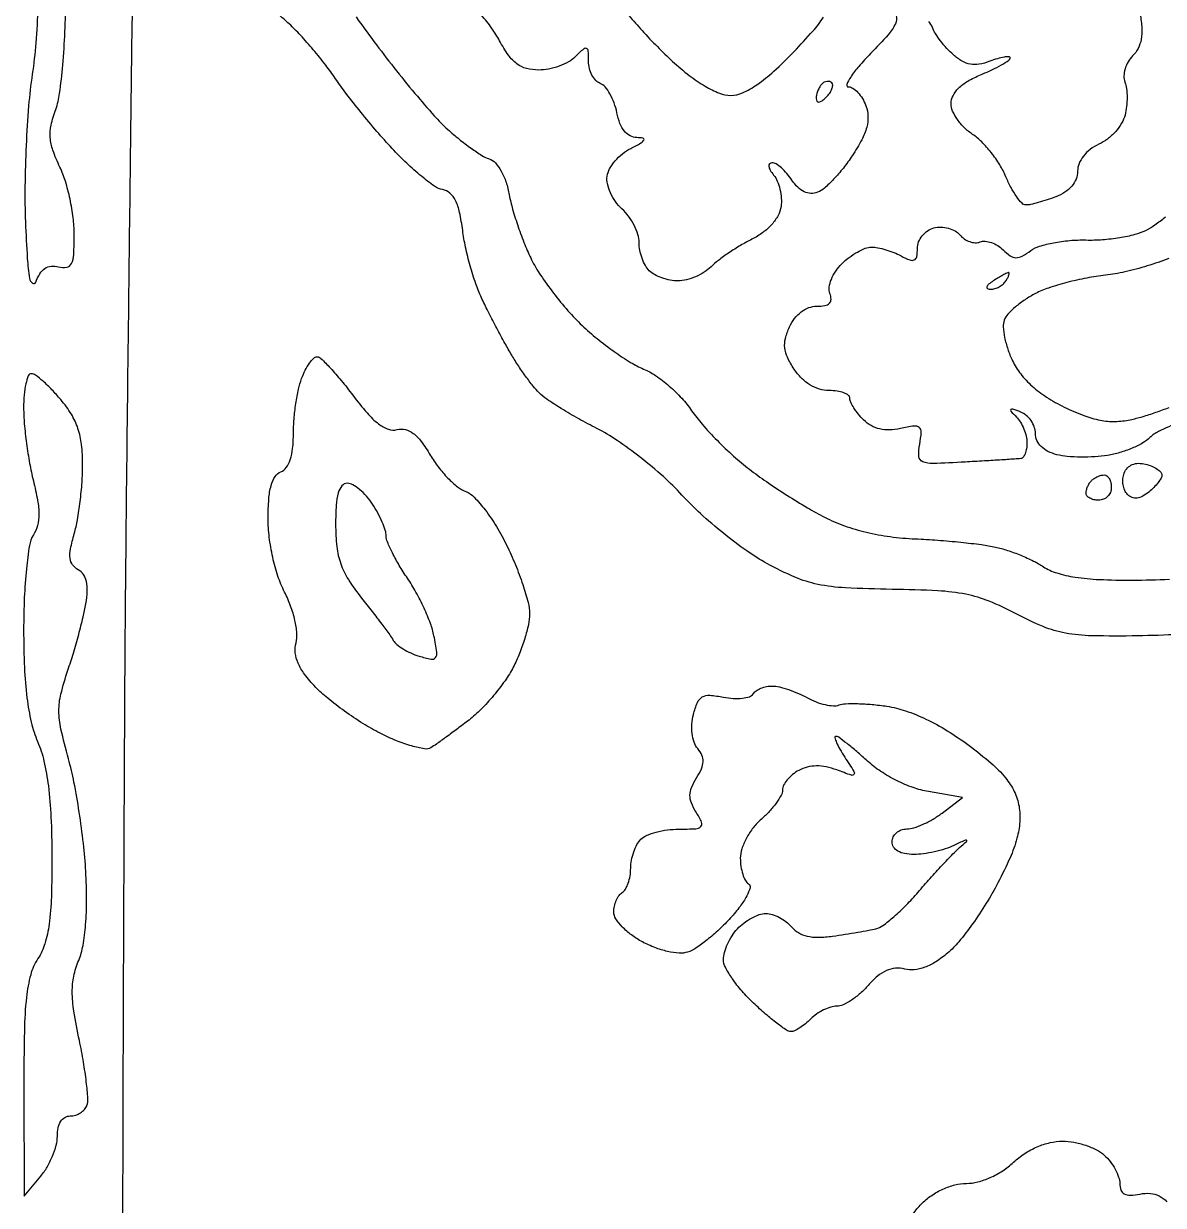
# Model space of a CAD drawing. Extents: x 0 to 102, y 0 to 135.
# Drawn here: x 0 to 11.44, y 25.58 to 37.44 of the extents above; entities that cross this region are included whole.
import ezdxf

# ---------------------------------------------------------------- set-up
doc = ezdxf.new("R2010")
doc.units = 0
doc.header["$MEASUREMENT"] = 0

msp = doc.modelspace()

# ---------------------------------------------------------------- linework, layer by layer
for points in [[(1.089696, 37.691352, 0.000005), (1.071462, 36.23994, 0.000218), (1.052061, 34.638966, 0.000131), (1.030377, 32.7402, 0.001538), (1.010071, 30.227354, 0.000527), (0.995686, 26.585814, 0.000524), (0.988255, 22.567479, 0.000605), (0.989821, 18.7389, 0.000203), (0.996941, 15.223942, 0.000305), (1.006264, 12.159399, 0.000118), (1.016507, 9.525276, 0.007131)], [(0.143152, 37.6047, -0.011142), (0.122351, 37.241858, -0.016904), (0.086609, 36.9279, 0.01665), (0.050383, 36.611128, 0.008643), (0.025206, 36.213823, 0.008583), (0.013399, 35.804424, 0.01292), (0.018459, 35.4474, 0.005083), (0.03689, 35.080401, 0.027017), (0.059816, 34.880813, 0.186529), (0.089164, 34.831541, 0.511185), (0.121567, 34.84087, -0.049307), (0.162868, 34.927724, -0.107767), (0.213224, 34.981011, -0.12828), (0.274996, 35.003127, -0.086319), (0.350051, 34.996841, 0.103429), (0.432226, 34.992757, 0.246672), (0.479798, 35.028188, 0.100076), (0.502635, 35.118582, 0.011994), (0.5076, 35.32555, 0.031769), (0.497198, 35.489098, 0.020895), (0.465499, 35.675086, 0.02104), (0.419245, 35.854231, 0.037574), (0.364277, 35.996011, -0.024984), (0.293541, 36.165672, -0.068166), (0.266628, 36.292605, -0.073087), (0.275731, 36.416909, -0.032), (0.321977, 36.575938, 0.053414), (0.36104, 36.735392, 0.011337), (0.392717, 37.019995, 0.011742), (0.414304, 37.35323, 0.010918), (0.420932, 37.695306, 0.008996)], [(11.590056, 31.308927, -0.009138), (11.178422, 31.294829, -0.008891), (10.719562, 31.295666, -0.039957), (10.45267, 31.322303, -0.053132), (10.230945, 31.387385, -0.024221), (9.957424, 31.51619, 0.025824), (9.687078, 31.642443, 0.047692), (9.454885, 31.711721, 0.035977), (9.173435, 31.746436, 0.009172), (8.7138, 31.761359, -0.008995), (8.245644, 31.776393, -0.038331), (7.968269, 31.81173, -0.0505), (7.737995, 31.884037, -0.024027), (7.45839, 32.020211, -0.028776), (7.256477, 32.146462, -0.015355), (7.021457, 32.32403, -0.015239), (6.791848, 32.520678, -0.022912), (6.605272, 32.706924, 0.024783), (6.418637, 32.891842, 0.016737), (6.188952, 33.08442, 0.016886), (5.953774, 33.256075, 0.031939), (5.751692, 33.375261, -0.009983), (5.569217, 33.472355, -0.010672), (5.394832, 33.5746, -0.010297), (5.248869, 33.668619, -0.04818), (5.171814, 33.732101, -0.029471), (5.112127, 33.799271, -0.010983), (5.036139, 33.900151, -0.010838), (4.957915, 34.014015, -0.012891), (4.889274, 34.124853, -0.007103), (4.819844, 34.247678, -0.003967), (4.73866, 34.399022, -0.003956), (4.658978, 34.553388, -0.006412), (4.593972, 34.686, -0.027915), (4.536633, 34.826637, -0.014739), (4.480578, 35.006668, -0.014621), (4.433902, 35.194848, -0.021846), (4.405202, 35.361835, 0.021081), (4.374432, 35.542526, 0.06166), (4.333073, 35.661717, 0.097357), (4.277456, 35.734686, 0.13491), (4.204016, 35.770819, -0.105616), (4.123799, 35.804686, -0.018374), (3.991844, 35.904308, -0.019243), (3.843433, 36.034975, -0.016195), (3.696416, 36.184175, -0.009287), (3.545132, 36.354225, -0.006847), (3.38377, 36.547836, -0.006923), (3.236216, 36.735134, -0.015348), (3.1302, 36.882785, 0.016903), (3.030799, 37.020318, 0.010717), (2.906274, 37.173972, 0.010762), (2.777366, 37.319763, 0.019507), (2.6649, 37.432419, 0.009606), (2.552746, 37.532389, 0.007175)], [(3.335238, 37.502505, 0.002303), (3.515283, 37.256688, 0.007914), (3.714953, 36.995446, 0.007484), (3.926475, 36.735682, 0.007462), (4.120562, 36.511369, 0.025839), (4.255533, 36.374899, 0.015019), (4.369768, 36.276864, 0.015196), (4.489247, 36.186262, 0.01516), (4.597828, 36.113861, 0.057979), (4.671211, 36.079139, -0.129601), (4.73328, 36.038128, -0.055081), (4.791567, 35.956328, -0.047034), (4.840167, 35.846034, -0.035421), (4.872999, 35.717582, 0.0251), (4.906645, 35.573634, 0.013006), (4.962259, 35.397487, 0.012899), (5.028944, 35.21904, 0.01911), (5.097274, 35.0667, 0.032513), (5.185637, 34.914093, 0.016441), (5.315283, 34.73354, 0.016257), (5.461941, 34.555165, 0.023259), (5.604083, 34.407737, 0.019507), (5.754261, 34.276516, 0.015765), (5.925048, 34.147329, 0.01605), (6.090407, 34.03805, 0.039044), (6.220392, 33.971395, -0.051924), (6.341361, 33.905382, -0.027646), (6.476381, 33.800903, -0.027202), (6.603879, 33.677707, -0.037849), (6.702728, 33.553579, 0.030551), (6.807915, 33.417467, 0.014841), (6.95759, 33.256381, 0.01466), (7.123858, 33.097365, 0.020475), (7.282134, 32.965976, 0.013021), (7.453046, 32.842443, 0.00825), (7.658219, 32.707044, 0.008285), (7.864256, 32.580651, 0.015132), (8.037, 32.485513, 0.032259), (8.236111, 32.399289, 0.027456), (8.455602, 32.333966, 0.025922), (8.693771, 32.290002, 0.021948), (8.948857, 32.267801, -0.007856), (9.172111, 32.254695, -0.006994), (9.403682, 32.234184, -0.007036), (9.611418, 32.209894, -0.021436), (9.751316, 32.185399, -0.026095), (9.870426, 32.152641, -0.016963), (10.004323, 32.103084, -0.017065), (10.132061, 32.045651, -0.030855), (10.231639, 31.988855, 0.071204), (10.366679, 31.925632, 0.0362), (10.549915, 31.884014, 0.026888), (10.793537, 31.860259, 0.011461), (11.121179, 31.853536, 0.012498), (11.498491, 31.863876, 0.037196)], [(8.756188, 37.518225, -0.161647), (8.746537, 37.43379, -0.073439), (8.674859, 37.324611, -0.011485), (8.498618, 37.13563, 0.015053), (8.380461, 37.007103, 0.031759), (8.298542, 36.899297, 0.052933), (8.259897, 36.825162, 0.528759), (8.276357, 36.801, -0.147396), (8.321452, 36.787411, -0.060131), (8.3707, 36.745465, -0.052443), (8.416298, 36.684274, -0.045355), (8.450788, 36.611946, -0.079231), (8.472005, 36.505188, -0.076205), (8.459451, 36.395608, -0.056807), (8.409244, 36.269787, -0.022864), (8.314122, 36.110696, -0.021165), (8.22467, 35.987215, -0.022482), (8.126787, 35.874301, -0.022799), (8.034264, 35.785291, -0.088683), (7.96651, 35.74435, -0.101342), (7.898806, 35.733101, -0.100621), (7.831943, 35.749316, -0.085056), (7.768107, 35.793759, -0.051667), (7.709431, 35.864901, 0.030967), (7.658776, 35.931765, 0.036094), (7.602595, 35.988282, 0.038979), (7.549077, 36.027987, 0.141021), (7.508722, 36.0396, 0.208278), (7.484656, 36.029121, 0.225223), (7.476979, 36.004852, 0.103152), (7.490855, 35.965906, 0.036238), (7.525535, 35.917357, -0.074494), (7.562414, 35.85639, -0.041702), (7.589066, 35.773739, -0.040508), (7.602448, 35.683746, -0.051913), (7.599344, 35.600107, -0.090279), (7.569826, 35.5113, -0.057335), (7.506722, 35.422062, -0.051376), (7.416424, 35.339929, -0.043007), (7.305915, 35.272258, 0.018198), (7.193743, 35.210994, 0.014209), (7.07646, 35.136694, 0.014437), (6.971098, 35.061159, 0.033648), (6.898022, 34.997308, -0.056145), (6.829797, 34.942897, -0.038802), (6.742276, 34.896944, -0.039121), (6.64995, 34.865555, -0.06246), (6.567377, 34.8552, -0.046841), (6.487742, 34.862677, -0.037379), (6.404401, 34.885021, -0.038623), (6.329796, 34.917792, -0.07371), (6.27732, 34.95672, -0.071569), (6.238401, 35.008719, -0.038812), (6.205621, 35.081725, -0.037716), (6.183272, 35.16278, -0.048451), (6.1758, 35.239708, 0.076768), (6.163311, 35.320568, 0.04164), (6.125004, 35.41384, 0.040267), (6.069052, 35.5044, 0.050371), (6.002876, 35.57767, -0.055189), (5.938567, 35.650262, -0.047783), (5.888055, 35.738646, -0.050273), (5.857875, 35.828735, -0.091913), (5.854826, 35.905915, -0.091407), (5.8797, 35.979459, -0.048927), (5.934521, 36.058533, -0.046483), (6.008446, 36.130777, -0.053569), (6.0912, 36.184285, 0.009952), (6.193652, 36.238517, 0.137617), (6.223172, 36.267735, 0.516175), (6.214551, 36.28624, 0.043402), (6.152535, 36.292153, -0.120696), (6.084933, 36.309309, -0.102094), (6.028024, 36.356494, -0.078356), (5.983552, 36.434405, -0.041244), (5.952692, 36.541792, 0.038474), (5.92501, 36.640164, 0.041622), (5.883118, 36.730453, 0.045587), (5.834191, 36.800648, 0.126813), (5.785607, 36.835237, -0.114765), (5.740688, 36.865635, -0.065751), (5.702688, 36.919313, -0.060263), (5.67695, 36.986807, -0.061061), (5.6682, 37.058188, 0.01464), (5.665133, 37.162928, 0.305549), (5.64705, 37.186634, 0.271893), (5.616274, 37.180239, 0.012396), (5.535257, 37.103143, -0.070817), (5.46738, 37.052182, -0.038868), (5.372501, 37.009252, -0.037827), (5.267392, 36.979982, -0.049032), (5.167879, 36.9702, -0.063744), (5.045682, 36.985842, -0.097117), (4.949575, 37.03206, -0.078786), (4.864807, 37.119189, -0.030114), (4.775492, 37.263498, 0.030449), (4.698116, 37.388332, 0.020568), (4.595796, 37.521021, 0.02076)], [(6.073383, 37.517048, 0.010079), (6.205791, 37.365946, 0.009974), (6.358702, 37.204954, 0.011427), (6.511278, 37.057498, 0.021993), (6.67855, 36.916176, 0.031947), (6.838673, 36.808115, 0.037012), (6.981533, 36.738082, 0.095741), (7.093729, 36.7164, 0.105894), (7.214049, 36.742171, 0.045542), (7.357805, 36.823155, 0.034206), (7.527427, 36.958211, 0.015745), (7.729786, 37.155339, 0.0104), (7.920202, 37.361297, 0.040615), (8.024237, 37.499803, 0.094751)], [(11.202358, 37.528416, -0.030853), (11.21964, 37.389488, -0.060075), (11.213181, 37.278119, -0.073906), (11.182606, 37.187521, -0.078252), (11.127416, 37.111702, 0.065384), (11.081931, 37.052463, 0.059088), (11.051394, 36.981466, 0.062627), (11.03963, 36.909967, 0.101442), (11.049667, 36.849397, -0.061593), (11.065832, 36.784294, -0.028743), (11.071303, 36.697389, -0.027946), (11.066604, 36.604349, -0.034903), (11.051452, 36.519215, -0.075321), (11.016944, 36.436737, -0.04575), (10.953843, 36.351641, -0.044728), (10.873885, 36.276867, -0.058814), (10.788528, 36.225118, 0.055218), (10.702402, 36.173742, 0.063637), (10.634125, 36.106834, 0.070145), (10.590069, 36.031358, 0.09738), (10.575, 35.95472, -0.094862), (10.560135, 35.877075, -0.081575), (10.517256, 35.805721, -0.072452), (10.448475, 35.745121, -0.053621), (10.357993, 35.699106, -0.011506), (10.268794, 35.667522, -0.012318), (10.18023, 35.640836, -0.011943), (10.103186, 35.621644, -0.055121), (10.057576, 35.6166, -0.207275), (10.01805, 35.633721, -0.03368), (9.963844, 35.699945, -0.03234), (9.90711, 35.791665, -0.023382), (9.855618, 35.900327, 0.039509), (9.794469, 36.019302, 0.028137), (9.70858, 36.142193, 0.028569), (9.612695, 36.250776, 0.052614), (9.521535, 36.325277, -0.048751), (9.439081, 36.391608, -0.046111), (9.369313, 36.473812, -0.049513), (9.321497, 36.558767, -0.103796), (9.306, 36.632615, -0.11828), (9.325192, 36.71261, -0.081469), (9.380602, 36.788048, -0.062178), (9.472828, 36.858232, -0.032644), (9.6021, 36.922448, 0.011974), (9.715572, 36.973084, 0.018259), (9.811221, 37.022903, 0.013179), (9.88571, 37.067864, 0.25571), (9.8982, 37.090689, 0.414681), (9.885679, 37.103191, 0.039808), (9.838222, 37.09933, 0.032669), (9.772344, 37.084179, 0.01799), (9.694021, 37.057583, -0.046633), (9.58767, 37.028136, -0.088833), (9.499216, 37.028161, -0.089505), (9.416708, 37.058842, -0.047926), (9.328599, 37.123127, -0.026082), (9.263363, 37.187439, -0.02157), (9.200683, 37.262271, -0.022103), (9.149122, 37.336056, -0.053074), (9.119568, 37.395755, 0.104155), (9.081479, 37.45635, 0.026876)], [(11.592905, 33.436904, 0.011946), (11.387465, 33.345331, 0.08576), (11.299067, 33.282981, -0.06856), (11.228704, 33.229659, -0.028432), (11.121273, 33.177134, -0.027473), (10.998039, 33.133131, -0.031798), (10.876557, 33.105397, -0.025053), (10.748805, 33.091187, -0.018512), (10.606592, 33.087821, -0.018805), (10.471673, 33.094702, -0.039355), (10.368093, 33.112188, -0.053137), (10.277584, 33.145439, -0.080021), (10.209214, 33.194039, -0.09371), (10.166865, 33.255116, -0.105234), (10.152, 33.324961, 0.08477), (10.140931, 33.389779, 0.066343), (10.10851, 33.453484, 0.066357), (10.060546, 33.506462, 0.084888), (10.00395, 33.539861, 0.008433), (9.924251, 33.568673, 0.309425), (9.906489, 33.563755, 0.377046), (9.906831, 33.54717, 0.009992), (9.96165, 33.489692, -0.059703), (10.00215, 33.437772, -0.038841), (10.036336, 33.369722, -0.03877), (10.059667, 33.296984, -0.058289), (10.0674, 33.23088, -0.039571), (10.062743, 33.172133, -0.055755), (10.048762, 33.121534, -0.070274), (10.028266, 33.085847, -0.206092), (10.00395, 33.072478, -0.008362), (9.960213, 33.068996, -0.0004), (9.813803, 33.059916, -0.000655), (9.639891, 33.049499, -0.000472), (9.445742, 33.038309, -0.005775), (9.123477, 33.023772, -0.102742), (9.021568, 33.041395, -0.292809), (8.982505, 33.095527, -0.061149), (8.990687, 33.217958, 0.027083), (9.006898, 33.337545, 0.247071), (8.986911, 33.384313, 0.208235), (8.934137, 33.399026, 0.019375), (8.797962, 33.374604, -0.045494), (8.687113, 33.360644, -0.066011), (8.589082, 33.37023, -0.071816), (8.503156, 33.403825, -0.067431), (8.428166, 33.46092, -0.026042), (8.37559, 33.519278, -0.028671), (8.331151, 33.581011, -0.029797), (8.299736, 33.637568, -0.11233), (8.2908, 33.676843, 0.236732), (8.275695, 33.706958, 0.070696), (8.229245, 33.732324, 0.054063), (8.161507, 33.749667, 0.035672), (8.08125, 33.7554, -0.074406), (7.984295, 33.769908, -0.063385), (7.889937, 33.812463, -0.059289), (7.803727, 33.880583, -0.050944), (7.73085, 33.970366, -0.033585), (7.664085, 34.088918, -0.08452), (7.637056, 34.183947, -0.09096), (7.643949, 34.278269, -0.043316), (7.684786, 34.393366, -0.057234), (7.735953, 34.478365, -0.06677), (7.802823, 34.544681, -0.072539), (7.879534, 34.586896, -0.089804), (7.959638, 34.6014, 0.043448), (8.039849, 34.608383, 0.152343), (8.085411, 34.631875, 0.206116), (8.10169, 34.671952, 0.086646), (8.09027, 34.730219, -0.128411), (8.083417, 34.79171, -0.058653), (8.104468, 34.870331, -0.052518), (8.147768, 34.952752, -0.049224), (8.208119, 35.026319, -0.035413), (8.281906, 35.090333, -0.033707), (8.365172, 35.144461, -0.035553), (8.445334, 35.182, -0.091977), (8.507862, 35.1936, -0.049213), (8.570239, 35.187446, -0.022722), (8.649482, 35.167874, -0.022248), (8.731605, 35.139556, -0.028721), (8.803962, 35.106023, 0.026941), (8.891917, 35.064881, 0.205853), (8.936539, 35.06588, 0.251373), (8.961092, 35.098189, 0.039347), (8.9676, 35.180756, -0.093789), (8.980026, 35.24642, -0.076421), (9.016052, 35.308387, -0.074995), (9.069815, 35.357668, -0.08431), (9.133689, 35.386499, -0.070263), (9.204195, 35.394678, -0.059354), (9.278572, 35.38394, -0.061569), (9.345438, 35.35685, -0.092805), (9.393675, 35.316795, 0.070225), (9.43778, 35.276697, 0.065656), (9.492244, 35.249269, 0.069905), (9.548385, 35.238134, 0.106052), (9.597377, 35.245794, -0.113377), (9.648331, 35.253007, -0.06138), (9.710602, 35.239879, -0.05635), (9.774016, 35.209795, -0.057526), (9.828629, 35.166485, 0.043692), (9.899656, 35.106894, 0.147734), (9.956558, 35.088202, 0.132346), (10.018103, 35.103205, 0.032285), (10.107003, 35.159789, -0.083448), (10.193984, 35.203412, -0.02721), (10.333822, 35.238218, -0.026256), (10.496106, 35.260597, -0.026772), (10.658785, 35.265643, 0.02438), (10.824984, 35.270002, 0.021262), (10.997819, 35.290403, 0.021812), (11.152614, 35.322367, 0.05733), (11.258469, 35.362426, 0.032497), (11.34989, 35.417385, 0.017172), (11.456044, 35.49652, 0.017018)], [(11.490764, 35.080681, -0.018356), (11.273715, 35.005042, -0.018303), (11.049746, 34.944978, -0.029264), (10.854498, 34.912085, 0.020585), (10.666941, 34.883824, 0.016276), (10.466861, 34.838396, 0.016568), (10.283697, 34.783947, 0.038812), (10.152196, 34.728401, 0.028225), (10.047976, 34.66682, 0.028723), (9.951991, 34.594222, 0.02998), (9.876387, 34.521653, 0.095167), (9.839545, 34.462387, 0.10865), (9.829156, 34.393627, 0.033276), (9.843174, 34.288872, 0.031556), (9.875033, 34.170369, 0.029819), (9.922039, 34.054484, 0.054687), (10.004057, 33.921972, 0.044182), (10.118413, 33.799663, 0.040023), (10.264257, 33.688636, 0.029968), (10.440469, 33.589894, 0.021886), (10.637897, 33.504771, 0.043337), (10.801847, 33.458214, 0.051536), (10.951192, 33.445175, 0.049098), (11.102578, 33.46251, 0.018149), (11.224162, 33.493351, 0.011986), (11.361527, 33.537155, 0.012068), (11.493199, 33.586235, 0.02279)], [(8.925858, 25.498811, -0.046124), (9.006055, 25.595345, -0.045501), (9.107476, 25.679816, -0.043442), (9.224033, 25.74604, -0.045235), (9.344886, 25.788716, -0.062342), (9.459001, 25.803, 0.064028), (9.573246, 25.81769, 0.041103), (9.699523, 25.862064, 0.039304), (9.823836, 25.929758, 0.042574), (9.932505, 26.0145, -0.04217), (10.045248, 26.102565, -0.043262), (10.17024, 26.169614, -0.045107), (10.299432, 26.211816, -0.056456), (10.424647, 26.226, -0.045676), (10.537047, 26.215711, -0.035057), (10.656494, 26.184871, -0.035983), (10.764997, 26.139675, -0.067338), (10.843289, 26.085988, -0.045319), (10.90249, 26.021755, -0.038973), (10.952554, 25.9447, -0.040816), (10.986942, 25.867003, -0.083969), (10.998, 25.80162, 0.088514), (11.009697, 25.736065, 0.187397), (11.043328, 25.698, 0.131265), (11.103945, 25.684723, 0.035884), (11.202024, 25.696265, -0.064943), (11.306038, 25.702428, -0.101244), (11.392202, 25.678365, -0.088768), (11.469628, 25.619358, -0.040643)]]:
    msp.add_lwpolyline(points, format="xyb")
for points in [[(8.10891, 36.84189, 0.128169), (8.087896, 36.854215, 0.100736), (8.061472, 36.856193, 0.089268), (8.03364, 36.847456, 0.075941), (8.0088, 36.8292, 0.063896), (7.987194, 36.801233, 0.039129), (7.968967, 36.763688, 0.038674), (7.956536, 36.722985, 0.054831), (7.9524, 36.68538, 0.142677), (7.960325, 36.658172, 0.290264), (7.97969, 36.649081, 0.131573), (8.01103, 36.661881, 0.034019), (8.05251, 36.69807, 0.041736), (8.087633, 36.739603, 0.061283), (8.110373, 36.781612, 0.080535), (8.118185, 36.817731, 0.212536)], [(9.882043, 34.938505, 0.104523), (9.865973, 34.934267, 0.008096), (9.826303, 34.913499, 0.01079), (9.779512, 34.886705, 0.008026), (9.729, 34.8552, 0.027275), (9.682122, 34.821145, 0.147021), (9.664632, 34.795361, 0.37991), (9.672115, 34.778697, 0.102799), (9.702857, 34.771895, 0.074131), (9.745275, 34.777663, 0.053889), (9.789376, 34.795832, 0.054031), (9.828442, 34.822929, 0.075854), (9.8559, 34.8552, 0.020509), (9.874126, 34.887588, 0.041889), (9.885147, 34.914568, 0.071273), (9.888095, 34.932631, 0.434568)], [(2.943183, 34.0938, -0.195924), (2.983562, 34.077346, -0.01149), (3.078156, 33.980556, -0.015989), (3.187181, 33.855991, -0.010991), (3.303006, 33.708288, 0.017441), (3.446115, 33.530559, 0.049873), (3.561169, 33.421569, 0.078543), (3.659428, 33.367644, 0.151373), (3.748249, 33.363672, -0.125008), (3.830268, 33.364251, -0.104275), (3.908966, 33.326287, -0.069457), (3.989784, 33.243744, -0.025781), (4.079686, 33.107889, 0.031119), (4.160013, 32.989274, 0.028714), (4.256483, 32.878144, 0.029904), (4.354065, 32.789275, 0.079061), (4.435738, 32.742391, -0.111653), (4.521081, 32.685778, -0.02765), (4.630863, 32.557386, -0.026604), (4.744355, 32.391114, -0.022605), (4.846373, 32.204612, -0.016597), (4.934269, 32.008914, -0.016832), (5.008547, 31.808726, -0.016869), (5.061283, 31.630636, -0.063626), (5.076, 31.515455, -0.052797), (5.064738, 31.409099, -0.02136), (5.028085, 31.26774, -0.020852), (4.975329, 31.117704, -0.024868), (4.912884, 30.98138, -0.033891), (4.830082, 30.84542, -0.020529), (4.715129, 30.696023, -0.020525), (4.588233, 30.556468, -0.033709), (4.468734, 30.450719, -0.003603), (4.353617, 30.363237, -0.003888), (4.240121, 30.27964, -0.003673), (4.141686, 30.209406, -0.018613), (4.085122, 30.172737, -0.179018), (4.021663, 30.160949, -0.027114), (3.893701, 30.190215, -0.02752), (3.740123, 30.24352, -0.020671), (3.577522, 30.318179, -0.021637), (3.404617, 30.416043, -0.015486), (3.21986, 30.539556, -0.015682), (3.050891, 30.668439, -0.03211), (2.928705, 30.781624, -0.026903), (2.818699, 30.910744, -0.059442), (2.753001, 31.022083, -0.078156), (2.725967, 31.124382, -0.089774), (2.733701, 31.225004, 0.085321), (2.741908, 31.320703, 0.034734), (2.721778, 31.450277, 0.032169), (2.679316, 31.593679, 0.029897), (2.617946, 31.734122, -0.038106), (2.551762, 31.892617, -0.025143), (2.499236, 32.083061, -0.024629), (2.464855, 32.283839, -0.030095), (2.4534, 32.473978, -0.017873), (2.460351, 32.668369, -0.048633), (2.483449, 32.804009, -0.075332), (2.522777, 32.892972, -0.160806), (2.5803, 32.939994, 0.148084), (2.635114, 32.982574, 0.074473), (2.674982, 33.061517, 0.053747), (2.699437, 33.175363, 0.026056), (2.7072, 33.324237, -0.020891), (2.713234, 33.468601, -0.016169), (2.731436, 33.624964, -0.016445), (2.757996, 33.770009, -0.037348), (2.789706, 33.876793, -0.026718), (2.826492, 33.959891, -0.036366), (2.868824, 34.030054, -0.039681), (2.910497, 34.080046, -0.201822)], [(0.07708, 33.9246, 0.30927), (0.047143, 33.904125, 0.037551), (0.022642, 33.823774, 0.034073), (0.005572, 33.712917, 0.021169), (0, 33.581363, 0.021759), (0.006934, 33.422097, 0.011436), (0.028671, 33.225087, 0.011356), (0.060203, 33.023915, 0.017125), (0.097605, 32.850501, -0.016581), (0.140125, 32.654392, -0.045119), (0.15291, 32.513004, -0.06341), (0.138851, 32.402593, -0.076384), (0.097605, 32.306586, 0.100659), (0.058392, 32.201647, 0.013667), (0.027909, 31.967805, 0.014874), (0.006919, 31.679006, 0.010702), (0, 31.35578, 0.01072), (0.008126, 30.976788, 0.020408), (0.033608, 30.673015, 0.025332), (0.076902, 30.428373, 0.044824), (0.140426, 30.233682, -0.045279), (0.204076, 30.038005, -0.024762), (0.247904, 29.789353, -0.019909), (0.274372, 29.479254, -0.010404), (0.283879, 29.091662, -0.008251), (0.278587, 28.677836, -0.02645), (0.255955, 28.403049, -0.040054), (0.213191, 28.207345, -0.071332), (0.143452, 28.058289, 0.079795), (0.070651, 27.895611, 0.038473), (0.02862, 27.670549, 0.022417), (0.007248, 27.331154, 0.005166), (0.002815, 26.757727), (0.005629, 25.6761), (0.172015, 25.875822, 0.042747), (0.23571, 25.967121, 0.032799), (0.289524, 26.076251, 0.033647), (0.326487, 26.185845, 0.064595), (0.3384, 26.277672, -0.051135), (0.347012, 26.361658, -0.091662), (0.373106, 26.425652, -0.118934), (0.414581, 26.465393, -0.132592), (0.467955, 26.4798, 0.07508), (0.520337, 26.48771, 0.065768), (0.570676, 26.510864, 0.068394), (0.611429, 26.545122, 0.097437), (0.635714, 26.58555, 0.1058), (0.645064, 26.653947, 0.010421), (0.629081, 26.820274, 0.012792), (0.600519, 27.019739, 0.009806), (0.559486, 27.23611, -0.011493), (0.504828, 27.529727, -0.038136), (0.488195, 27.725347, -0.053854), (0.503764, 27.882072, -0.046795), (0.552582, 28.03981, 0.055471), (0.595955, 28.189053, 0.023098), (0.622313, 28.397447, 0.020217), (0.632165, 28.648653, 0.013956), (0.623871, 28.9332, 0.014234), (0.599948, 29.212266, 0.009808), (0.557681, 29.526763, 0.009897), (0.505053, 29.827925, 0.019851), (0.44943, 30.062841, -0.012729), (0.374589, 30.359984, -0.053966), (0.353854, 30.541965, -0.062396), (0.374085, 30.711163, -0.020763), (0.444433, 30.951141, 0.008763), (0.498875, 31.121598, 0.006812), (0.552294, 31.308778, 0.006894), (0.597325, 31.484706, 0.016531), (0.624562, 31.616534, 0.029808), (0.638775, 31.743957, 0.068178), (0.630617, 31.840081, 0.094623), (0.600281, 31.909976, 0.116123), (0.547935, 31.957909, -0.106582), (0.491667, 32.007515, -0.132443), (0.466367, 32.072263, -0.078158), (0.470816, 32.167178, -0.019117), (0.508293, 32.319617, 0.026703), (0.540519, 32.459831, 0.01281), (0.567552, 32.642542, 0.012661), (0.586089, 32.835133, 0.01766), (0.5922, 33.008101, 0.027572), (0.580843, 33.213898, 0.053019), (0.545445, 33.375065, 0.05703), (0.479115, 33.517405, 0.03739), (0.37318, 33.664309, 0.016079), (0.283671, 33.763994, 0.021466), (0.195854, 33.84814, 0.01935), (0.118953, 33.910637, 0.162338)], [(11.257264, 33.017084, -0.034594), (11.319947, 32.995967, -0.04642), (11.372902, 32.967934, -0.054715), (11.409731, 32.937602, -0.195565), (11.421, 32.909892, -0.130084), (11.412565, 32.878019, -0.032439), (11.38267, 32.832616, -0.030948), (11.34046, 32.78341, -0.026801), (11.290515, 32.737224, -0.04906), (11.228494, 32.695276, -0.095986), (11.171817, 32.677417, -0.119625), (11.12104, 32.683758, -0.106154), (11.076241, 32.712719, -0.095577), (11.047944, 32.754543, -0.062869), (11.031911, 32.81058, -0.060263), (11.029914, 32.871602, -0.069799), (11.04299, 32.928204, -0.099056), (11.075249, 32.979217, -0.104442), (11.124116, 33.012744, -0.09479), (11.186429, 33.025647, -0.06784)], [(10.8429, 32.9094, -0.17482), (10.869802, 32.899697, -0.093122), (10.892691, 32.872123, -0.073362), (10.908181, 32.831049, -0.053595), (10.9134, 32.7825, -0.099038), (10.903712, 32.73407, -0.097945), (10.876123, 32.692877, -0.097945), (10.83493, 32.665288, -0.099038), (10.7865, 32.6556, -0.053595), (10.737951, 32.660819, -0.073362), (10.696877, 32.676309, -0.093122), (10.669303, 32.699198, -0.17482), (10.6596, 32.7261, -0.065559), (10.663696, 32.757208, -0.03911), (10.676167, 32.792458, -0.038504), (10.694409, 32.826233, -0.053359), (10.716, 32.853, -0.053359), (10.742767, 32.874591, -0.038504), (10.776542, 32.892832, -0.03911), (10.811792, 32.905304, -0.065559)], [(3.24737, 32.8248, 0.225027), (3.194002, 32.7995, 0.102343), (3.157374, 32.729395, 0.05379), (3.13623, 32.606221, 0.015634), (3.1302, 32.413433, 0.027644), (3.142613, 32.189087, 0.05729), (3.181699, 32.018316, 0.056638), (3.258856, 31.859648, 0.026457), (3.391602, 31.673183, -0.003295), (3.495779, 31.540324, -0.003879), (3.592622, 31.413101, -0.00341), (3.672821, 31.304493, -0.024066), (3.708852, 31.249632, 0.090952), (3.744182, 31.208892, 0.031888), (3.807884, 31.164251, 0.030415), (3.885808, 31.12302, 0.031137), (3.967559, 31.091911, 0.02478), (4.089132, 31.060634, 0.291865), (4.132669, 31.077305, 0.198924), (4.145931, 31.130482, 0.012275), (4.117334, 31.294278, 0.040144), (4.08201, 31.418223, 0.01827), (4.017209, 31.573907, 0.017955), (3.936559, 31.733918, 0.023524), (3.851025, 31.873488, -0.014949), (3.769391, 32.001708, -0.017783), (3.700435, 32.127484, -0.016771), (3.65014, 32.236461, -0.100045), (3.6378, 32.297515, 0.078916), (3.628877, 32.353696, 0.022485), (3.597665, 32.436624, 0.022045), (3.553466, 32.528352, 0.021737), (3.50117, 32.616277, 0.03607), (3.440239, 32.696071, 0.039712), (3.370257, 32.763546, 0.04334), (3.301837, 32.81047, 0.129345)], [(7.513243, 30.791402, -0.054485), (7.582528, 30.782357, -0.021414), (7.675153, 30.755572, -0.020892), (7.773699, 30.717792, -0.024474), (7.863538, 30.673638, 0.034859), (7.951036, 30.632865, 0.035878), (8.04252, 30.605102, 0.038348), (8.12487, 30.59297, 0.109436), (8.181827, 30.601485, -0.082834), (8.246899, 30.614752, -0.015596), (8.368719, 30.615317, -0.01629), (8.512608, 30.606799, -0.014287), (8.662112, 30.58873, -0.044526), (8.849132, 30.54339, -0.029725), (9.053383, 30.460322, -0.026981), (9.26788, 30.34324, -0.02152), (9.485923, 30.195145, -0.017066), (9.707652, 30.018107, -0.043653), (9.851411, 29.871509, -0.05944), (9.939942, 29.733278, -0.069995), (9.987491, 29.585415, -0.060903), (9.995252, 29.42943, -0.049241), (9.966809, 29.264073, -0.037218), (9.897072, 29.068886, -0.01563), (9.775991, 28.817461, -0.019032), (9.658973, 28.612193, -0.016453), (9.521156, 28.405951, -0.016763), (9.383755, 28.227262, -0.045424), (9.271455, 28.113702, -0.03261), (9.15279, 28.026271, -0.053008), (9.040943, 27.970315, -0.063701), (8.936754, 27.94584, -0.087574), (8.840979, 27.952671, 0.080619), (8.746741, 27.960701, 0.086022), (8.657051, 27.938039, 0.071583), (8.56775, 27.881797, 0.037552), (8.474233, 27.78928, -0.032905), (8.394618, 27.709039, -0.034368), (8.306258, 27.641193, -0.036601), (8.222214, 27.593859, -0.110387), (8.158417, 27.5796, 0.075037), (8.098117, 27.570499, 0.038486), (8.026854, 27.542323, 0.037158), (7.956417, 27.501267, 0.045877), (7.898014, 27.4527, -0.026029), (7.844105, 27.404129, -0.028663), (7.787084, 27.363077, -0.029786), (7.734848, 27.334054, -0.112363), (7.698581, 27.3258, -0.151789), (7.65599, 27.339035, -0.011914), (7.558605, 27.409501, -0.015357), (7.444936, 27.501594, -0.011126), (7.323924, 27.610739, -0.024464), (7.208277, 27.731024, -0.028118), (7.110549, 27.856789, -0.028973), (7.041025, 27.971094, -0.122741), (7.0218, 28.048228, -0.071456), (7.031793, 28.117795, -0.035572), (7.062929, 28.201412, -0.034406), (7.108222, 28.285046, -0.042633), (7.161812, 28.355489, -0.04571), (7.226146, 28.41469, -0.039088), (7.303503, 28.464754, -0.040899), (7.381638, 28.499131, -0.083377), (7.447553, 28.5102, -0.075955), (7.511486, 28.500432, -0.044495), (7.583196, 28.470773, -0.043322), (7.651297, 28.427344, -0.056008), (7.704674, 28.375981, 0.088087), (7.773258, 28.317937, 0.076359), (7.861068, 28.283453, 0.059991), (7.973501, 28.271951, 0.029619), (8.116883, 28.283029, 0.004037), (8.241931, 28.301213, 0.003829), (8.368903, 28.321721, 0.003802), (8.480943, 28.341577, 0.013445), (8.5524, 28.356799, 0.10126), (8.621887, 28.389394, 0.018853), (8.73222, 28.478278, 0.019509), (8.855144, 28.593915, 0.016726), (8.9754, 28.724701, -0.004907), (9.095084, 28.861205, -0.005051), (9.216289, 28.994012, -0.004894), (9.323632, 29.107032, -0.021331), (9.3906, 29.170517, 0.004965), (9.462079, 29.23397, 0.564419), (9.46009, 29.244155, 0.200013), (9.441084, 29.243308, 0.002669), (9.332712, 29.191667, -0.036564), (9.246247, 29.15744, -0.021313), (9.138443, 29.128622, -0.021232), (9.027426, 29.108864, -0.033431), (8.930862, 29.1024, -0.044906), (8.839512, 29.110621, -0.087607), (8.771127, 29.135915, -0.119931), (8.729115, 29.176471, -0.142022), (8.7138, 29.2293, -0.115458), (8.725163, 29.277853, -0.099097), (8.75729, 29.319476, -0.092097), (8.80531, 29.347756, -0.08416), (8.86185, 29.358081, 0.074451), (8.932901, 29.369645, 0.028545), (9.026573, 29.405658, 0.027499), (9.125421, 29.457006, 0.030332), (9.21471, 29.517402), (9.419519, 29.674842), (9.079804, 29.732236, -0.044006), (8.925636, 29.772477, -0.030114), (8.75914, 29.843556, -0.029821), (8.600024, 29.935363, -0.039321), (8.467922, 30.038216, 0.007975), (8.360246, 30.133458, 0.011561), (8.261956, 30.213778, 0.007316), (8.177919, 30.277316, 0.159518), (8.148949, 30.2868, 0.494254), (8.139173, 30.274013, 0.035622), (8.156252, 30.225201, 0.028349), (8.190131, 30.157583, 0.014722), (8.23954, 30.077101, -0.004665), (8.331581, 29.933729, -0.289237), (8.331531, 29.904796, -0.349802), (8.3065, 29.896139, -0.005823), (8.159131, 29.950213, 0.040027), (8.053697, 29.980909, 0.054008), (7.954878, 29.990364, 0.058557), (7.862872, 29.978382, 0.061305), (7.777661, 29.945436, 0.047353), (7.715054, 29.903876, 0.0488), (7.662075, 29.851655, 0.053701), (7.625749, 29.797139, 0.120702), (7.614, 29.74918, -0.12521), (7.600287, 29.69528, -0.031935), (7.551872, 29.618414, -0.030513), (7.483453, 29.534999, -0.026791), (7.4025, 29.456616, 0.048284), (7.320837, 29.370455, 0.041581), (7.252536, 29.265978, 0.043518), (7.206142, 29.158914, 0.080655), (7.191, 29.065652, 0.03685), (7.197127, 28.98263, 0.040903), (7.215383, 28.904342, 0.044889), (7.24208, 28.841298, 0.1325), (7.274005, 28.807286, -0.338131), (7.28882, 28.768526, -0.050156), (7.255099, 28.685845, -0.039604), (7.188268, 28.580806, -0.023126), (7.092986, 28.465843, -0.01994), (6.979696, 28.350904, -0.019975), (6.857673, 28.245426, -0.020268), (6.744092, 28.162207, -0.071236), (6.662677, 28.122923, -0.094452), (6.577791, 28.112775, -0.037931), (6.461647, 28.129757, -0.035113), (6.333387, 28.1682, -0.033161), (6.209196, 28.224811, -0.036186), (6.09929, 28.294691, -0.042002), (6.006364, 28.376628, -0.046654), (5.941732, 28.458046, -0.145444), (5.922, 28.524446, -0.052723), (5.928274, 28.583777, -0.048654), (5.946851, 28.642189, -0.052013), (5.974182, 28.691154, -0.101395), (6.0066, 28.7217, 0.123387), (6.039095, 28.755099, 0.047457), (6.066349, 28.814318, 0.0433), (6.084945, 28.887169, 0.040867), (6.0912, 28.963573, -0.046611), (6.098677, 29.04361, -0.037328), (6.121021, 29.12729, -0.038592), (6.153791, 29.202133, -0.074024), (6.19272, 29.25468, -0.097421), (6.250927, 29.293751, -0.034215), (6.346638, 29.326378, -0.032426), (6.459537, 29.348713, -0.032631), (6.574137, 29.3562, 0.011224), (6.743641, 29.360005, 0.183484), (6.794899, 29.382151, 0.319748), (6.802799, 29.425299, 0.030108), (6.748367, 29.5254, -0.042116), (6.700166, 29.619342, -0.10081), (6.685523, 29.695918, -0.098228), (6.701853, 29.773358, -0.038667), (6.752507, 29.870429, 0.035109), (6.801423, 29.962568, 0.09552), (6.818006, 30.034231, 0.116159), (6.805384, 30.098357, 0.066875), (6.76341, 30.165431, -0.091293), (6.728246, 30.228201, -0.050804), (6.708445, 30.313909, -0.046915), (6.705372, 30.41067, -0.046007), (6.720315, 30.506964, -0.038448), (6.760263, 30.626404, -0.164245), (6.809426, 30.681873, -0.150016), (6.884957, 30.698938, -0.030455), (7.022582, 30.680034, 0.033532), (7.120641, 30.667178, 0.043133), (7.211498, 30.669259, 0.049223), (7.28343, 30.684401, 0.179744), (7.319613, 30.712571, -0.104916), (7.349365, 30.743709, -0.053165), (7.397353, 30.769482, -0.049457), (7.45477, 30.786479, -0.052527)]]:
    msp.add_lwpolyline(points, format="xyb", close=True)

doc.saveas('drawing.dxf')
